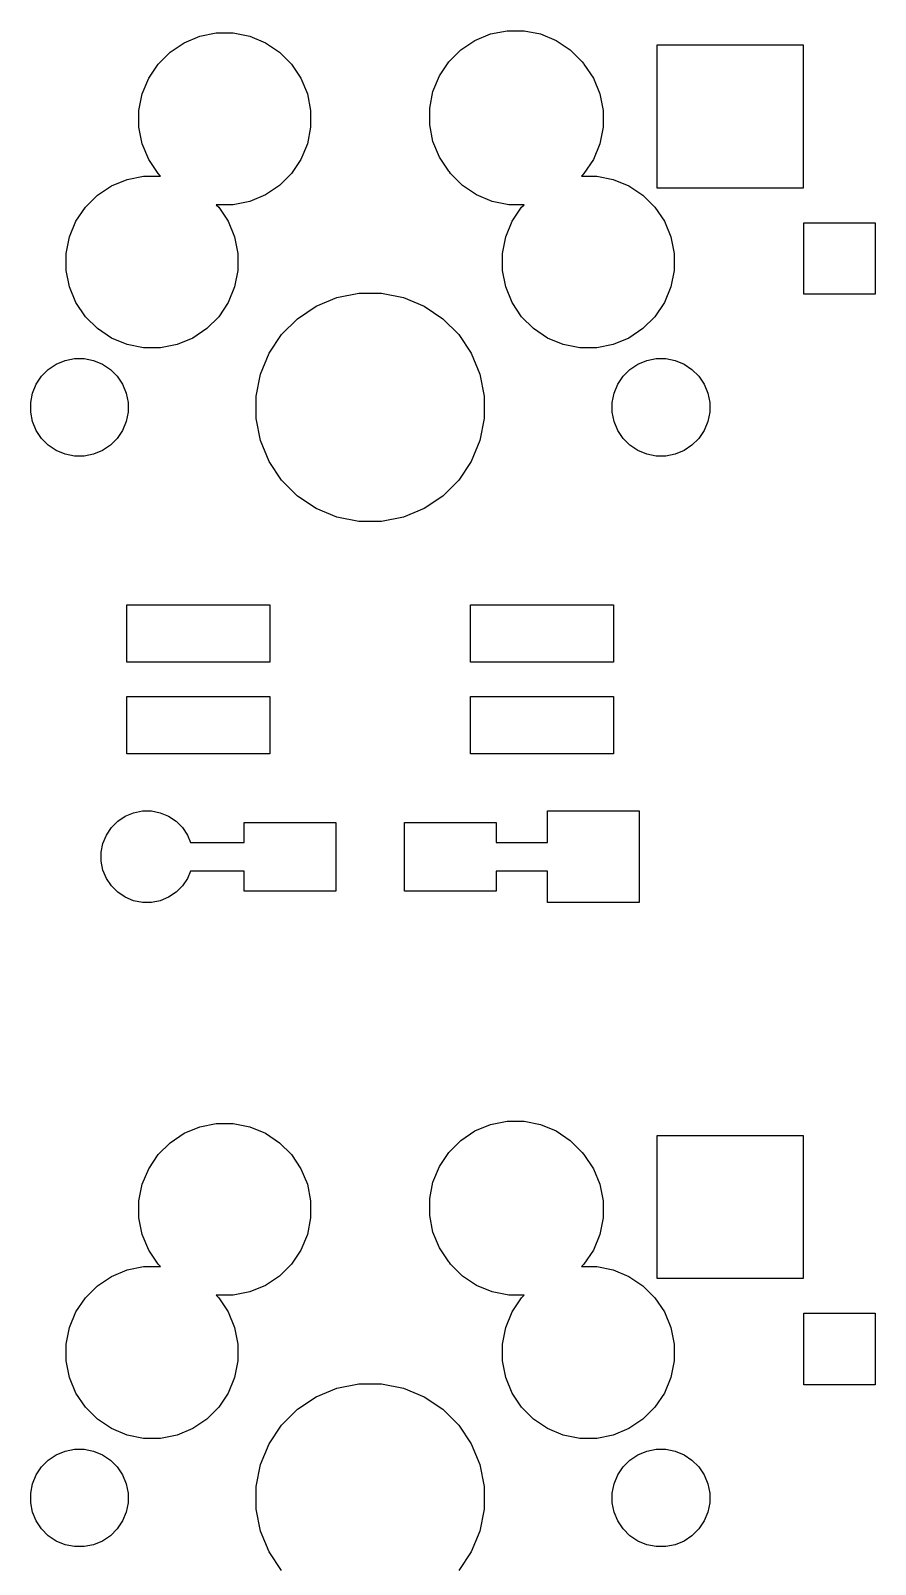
# Model space of a CAD drawing. Extents: x -9 to 124, y -88 to 15.
# Drawn here: x 89.32 to 104.08, y -42.26 to -15.47 of the extents above; entities that cross this region are included whole.
import ezdxf

# ---------------------------------------------------------------- set-up
doc = ezdxf.new("R2010")
doc.units = 0
doc.layers.add('BLACK', color=7, linetype='CONTINUOUS')

msp = doc.modelspace()

# ---------------------------------------------------------------- linework, layer by layer
at = {"layer": 'BLACK', "linetype": 'CONTINUOUS'}
for p, q in [((92.2725, -15.5676), (92.5623, -15.51)), ((92.5623, -15.51), (92.8577, -15.51)), ((92.8577, -15.51), (93.1475, -15.5676)), ((97.0795, -15.6407), (97.3525, -15.5276)), ((97.3525, -15.5276), (97.6423, -15.47)), ((97.6423, -15.47), (97.9377, -15.47)), ((97.9377, -15.47), (98.2275, -15.5276)), ((98.2275, -15.5276), (98.5005, -15.6407)), ((91.7538, -15.8449), (91.9995, -15.6807)), ((91.9995, -15.6807), (92.2725, -15.5676)), ((93.1475, -15.5676), (93.4205, -15.6807)), ((93.4205, -15.6807), (93.6662, -15.8449)), ((96.6249, -16.0138), (96.8338, -15.8049)), ((96.8338, -15.8049), (97.0795, -15.6407)), ((98.5005, -15.6407), (98.7462, -15.8049)), ((98.7462, -15.8049), (98.9551, -16.0138)), ((100.265, -18.22), (100.265, -15.72)), ((100.265, -15.72), (102.815, -15.72)), ((102.815, -15.72), (102.815, -18.22)), ((91.3807, -16.2995), (91.5449, -16.0538)), ((91.5449, -16.0538), (91.7538, -15.8449)), ((93.6662, -15.8449), (93.8751, -16.0538)), ((93.8751, -16.0538), (94.0393, -16.2995)), ((96.4607, -16.2595), (96.6249, -16.0138)), ((98.9551, -16.0138), (98.9753, -16.0439)), ((98.9753, -16.0439), (98.9851, -16.0538)), ((98.9851, -16.0538), (99.1493, -16.2995)), ((91.2676, -16.5725), (91.3807, -16.2995)), ((94.0393, -16.2995), (94.1524, -16.5725)), ((96.3476, -16.5325), (96.4607, -16.2595)), ((99.1493, -16.2995), (99.2624, -16.5725)), ((91.21, -16.8623), (91.2676, -16.5725)), ((94.1524, -16.5725), (94.21, -16.8623)), ((96.29, -16.8223), (96.3476, -16.5325)), ((99.2624, -16.5725), (99.32, -16.8623)), ((91.21, -17.1577), (91.21, -16.8623)), ((94.21, -16.8623), (94.21, -17.1577)), ((96.29, -17.1177), (96.29, -16.8223)), ((99.32, -16.8623), (99.32, -17.1577)), ((96.3476, -17.4075), (96.29, -17.1177)), ((91.2676, -17.4475), (91.21, -17.1577)), ((94.21, -17.1577), (94.1524, -17.4475)), ((96.4607, -17.6805), (96.3476, -17.4075)), ((99.32, -17.1577), (99.2624, -17.4475)), ((91.3807, -17.7205), (91.2676, -17.4475)), ((94.1524, -17.4475), (94.0393, -17.7205)), ((96.6249, -17.9262), (96.4607, -17.6805)), ((99.2624, -17.4475), (99.1493, -17.7205)), ((91.5449, -17.9662), (91.3807, -17.7205)), ((94.0393, -17.7205), (93.8751, -17.9662)), ((96.6347, -17.9361), (96.6249, -17.9262)), ((96.6549, -17.9662), (96.6347, -17.9361)), ((99.1493, -17.7205), (98.9851, -17.9662)), ((90.4838, -18.3449), (90.7295, -18.1807)), ((90.7295, -18.1807), (91.0025, -18.0676)), ((91.0025, -18.0676), (91.2923, -18.01)), ((91.2923, -18.01), (91.5877, -18.01)), ((91.5889, -18.0102), (91.5449, -17.9662)), ((91.5877, -18.01), (91.5889, -18.0102)), ((93.6662, -18.1751), (93.4205, -18.3393)), ((93.8751, -17.9662), (93.6662, -18.1751)), ((96.8638, -18.1751), (96.6549, -17.9662)), ((97.1095, -18.3393), (96.8638, -18.1751)), ((98.9851, -17.9662), (98.9413, -18.01)), ((98.9413, -18.01), (99.2077, -18.01)), ((99.2077, -18.01), (99.4975, -18.0676)), ((99.4975, -18.0676), (99.7705, -18.1807)), ((99.7705, -18.1807), (100.016, -18.3449)), ((90.2749, -18.5538), (90.4838, -18.3449)), ((93.1475, -18.4524), (92.8577, -18.51)), ((93.4205, -18.3393), (93.1475, -18.4524)), ((97.3825, -18.4524), (97.1095, -18.3393)), ((97.6723, -18.51), (97.3825, -18.4524)), ((100.016, -18.3449), (100.225, -18.5538)), ((102.815, -18.22), (100.265, -18.22)), ((90.1107, -18.7995), (90.2749, -18.5538)), ((92.5623, -18.51), (92.5611, -18.5098)), ((92.5611, -18.5098), (92.6051, -18.5538)), ((92.8577, -18.51), (92.5623, -18.51)), ((92.6051, -18.5538), (92.7693, -18.7995)), ((97.9387, -18.51), (97.6723, -18.51)), ((97.7307, -18.7995), (97.8949, -18.5538)), ((97.8949, -18.5538), (97.9387, -18.51)), ((100.225, -18.5538), (100.389, -18.7995)), ((89.9976, -19.0725), (90.1107, -18.7995)), ((92.7693, -18.7995), (92.8824, -19.0725)), ((97.6176, -19.0725), (97.7307, -18.7995)), ((100.389, -18.7995), (100.502, -19.0725)), ((102.825, -20.075), (102.825, -18.825)), ((102.825, -18.825), (104.075, -18.825)), ((104.075, -18.825), (104.075, -20.075)), ((89.94, -19.3623), (89.9976, -19.0725)), ((92.8824, -19.0725), (92.94, -19.3623)), ((97.56, -19.3623), (97.6176, -19.0725)), ((100.502, -19.0725), (100.56, -19.3623)), ((89.94, -19.6577), (89.94, -19.3623)), ((92.94, -19.3623), (92.94, -19.6577)), ((97.56, -19.6577), (97.56, -19.3623)), ((100.56, -19.3623), (100.56, -19.6577)), ((89.9976, -19.9475), (89.94, -19.6577)), ((92.94, -19.6577), (92.8824, -19.9475)), ((97.6176, -19.9475), (97.56, -19.6577)), ((100.56, -19.6577), (100.502, -19.9475)), ((90.1107, -20.2205), (89.9976, -19.9475)), ((92.8824, -19.9475), (92.7693, -20.2205)), ((94.6684, -20.1327), (95.0536, -20.0561)), ((95.0536, -20.0561), (95.4464, -20.0561)), ((95.4464, -20.0561), (95.8316, -20.1327)), ((97.7307, -20.2205), (97.6176, -19.9475)), ((100.502, -19.9475), (100.389, -20.2205)), ((104.075, -20.075), (102.825, -20.075)), ((90.2749, -20.4662), (90.1107, -20.2205)), ((92.7693, -20.2205), (92.6051, -20.4662)), ((93.979, -20.5012), (94.3055, -20.283)), ((94.3055, -20.283), (94.6684, -20.1327)), ((95.8316, -20.1327), (96.1945, -20.283)), ((96.1945, -20.283), (96.521, -20.5012)), ((97.8949, -20.4662), (97.7307, -20.2205)), ((100.389, -20.2205), (100.225, -20.4662)), ((90.4838, -20.6751), (90.2749, -20.4662)), ((92.6051, -20.4662), (92.3962, -20.6751)), ((93.7012, -20.779), (93.979, -20.5012)), ((96.521, -20.5012), (96.7988, -20.779)), ((98.1038, -20.6751), (97.8949, -20.4662)), ((100.225, -20.4662), (100.016, -20.6751)), ((90.7295, -20.8393), (90.4838, -20.6751)), ((91.0025, -20.9524), (90.7295, -20.8393)), ((92.1505, -20.8393), (91.8775, -20.9524)), ((92.3962, -20.6751), (92.1505, -20.8393)), ((93.483, -21.1055), (93.7012, -20.779)), ((96.7988, -20.779), (97.017, -21.1055)), ((98.3495, -20.8393), (98.1038, -20.6751)), ((98.6225, -20.9524), (98.3495, -20.8393)), ((99.7705, -20.8393), (99.4975, -20.9524)), ((100.016, -20.6751), (99.7705, -20.8393)), ((91.2923, -21.01), (91.0025, -20.9524)), ((91.5877, -21.01), (91.2923, -21.01)), ((91.8775, -20.9524), (91.5877, -21.01)), ((93.3327, -21.4684), (93.483, -21.1055)), ((97.017, -21.1055), (97.1673, -21.4684)), ((98.9123, -21.01), (98.6225, -20.9524)), ((99.2077, -21.01), (98.9123, -21.01)), ((99.4975, -20.9524), (99.2077, -21.01)), ((89.5091, -21.5076), (89.6276, -21.3891)), ((89.6276, -21.3891), (89.7669, -21.2959)), ((89.7669, -21.2959), (89.9218, -21.2318)), ((89.9218, -21.2318), (90.0862, -21.1991)), ((90.0862, -21.1991), (90.2538, -21.1991)), ((90.2538, -21.1991), (90.4182, -21.2318)), ((90.4182, -21.2318), (90.5731, -21.2959)), ((90.5731, -21.2959), (90.7124, -21.3891)), ((90.7124, -21.3891), (90.8309, -21.5076)), ((99.6691, -21.5076), (99.7876, -21.3891)), ((99.7876, -21.3891), (99.9269, -21.2959)), ((99.9269, -21.2959), (100.082, -21.2318)), ((100.082, -21.2318), (100.246, -21.1991)), ((100.246, -21.1991), (100.414, -21.1991)), ((100.414, -21.1991), (100.578, -21.2318)), ((100.578, -21.2318), (100.733, -21.2959)), ((100.733, -21.2959), (100.872, -21.3891)), ((100.872, -21.3891), (100.991, -21.5076)), ((89.3518, -21.8018), (89.4159, -21.6469)), ((89.4159, -21.6469), (89.5091, -21.5076)), ((90.8309, -21.5076), (90.9241, -21.6469)), ((90.9241, -21.6469), (90.9882, -21.8018)), ((93.2561, -21.8536), (93.3327, -21.4684)), ((97.1673, -21.4684), (97.2439, -21.8536)), ((99.5118, -21.8018), (99.5759, -21.6469)), ((99.5759, -21.6469), (99.6691, -21.5076)), ((100.991, -21.5076), (101.084, -21.6469)), ((101.084, -21.6469), (101.148, -21.8018)), ((89.3191, -21.9662), (89.3518, -21.8018)), ((89.3191, -22.1338), (89.3191, -21.9662)), ((90.9882, -21.8018), (91.0209, -21.9662)), ((91.0209, -21.9662), (91.0209, -22.1338)), ((93.2561, -22.2464), (93.2561, -21.8536)), ((97.2439, -21.8536), (97.2439, -22.2464)), ((99.4791, -21.9662), (99.5118, -21.8018)), ((99.4791, -22.1338), (99.4791, -21.9662)), ((101.148, -21.8018), (101.181, -21.9662)), ((101.181, -21.9662), (101.181, -22.1338)), ((89.3518, -22.2982), (89.3191, -22.1338)), ((91.0209, -22.1338), (90.9882, -22.2982)), ((99.5118, -22.2982), (99.4791, -22.1338)), ((101.181, -22.1338), (101.148, -22.2982)), ((89.4159, -22.4531), (89.3518, -22.2982)), ((89.5091, -22.5924), (89.4159, -22.4531)), ((90.9241, -22.4531), (90.8309, -22.5924)), ((90.9882, -22.2982), (90.9241, -22.4531)), ((93.3327, -22.6316), (93.2561, -22.2464)), ((97.2439, -22.2464), (97.1673, -22.6316)), ((99.5759, -22.4531), (99.5118, -22.2982)), ((99.6691, -22.5924), (99.5759, -22.4531)), ((101.084, -22.4531), (100.991, -22.5924)), ((101.148, -22.2982), (101.084, -22.4531)), ((89.6276, -22.7109), (89.5091, -22.5924)), ((89.7669, -22.8041), (89.6276, -22.7109)), ((90.7124, -22.7109), (90.5731, -22.8041)), ((90.8309, -22.5924), (90.7124, -22.7109)), ((93.483, -22.9945), (93.3327, -22.6316)), ((97.1673, -22.6316), (97.017, -22.9945)), ((99.7876, -22.7109), (99.6691, -22.5924)), ((99.9269, -22.8041), (99.7876, -22.7109)), ((100.872, -22.7109), (100.733, -22.8041)), ((100.991, -22.5924), (100.872, -22.7109)), ((89.9218, -22.8682), (89.7669, -22.8041)), ((90.0862, -22.9009), (89.9218, -22.8682)), ((90.2538, -22.9009), (90.0862, -22.9009)), ((90.4182, -22.8682), (90.2538, -22.9009)), ((90.5731, -22.8041), (90.4182, -22.8682)), ((93.7012, -23.321), (93.483, -22.9945)), ((97.017, -22.9945), (96.7988, -23.321)), ((100.082, -22.8682), (99.9269, -22.8041)), ((100.246, -22.9009), (100.082, -22.8682)), ((100.414, -22.9009), (100.246, -22.9009)), ((100.578, -22.8682), (100.414, -22.9009)), ((100.733, -22.8041), (100.578, -22.8682)), ((93.979, -23.5988), (93.7012, -23.321)), ((96.7988, -23.321), (96.521, -23.5988)), ((94.3055, -23.817), (93.979, -23.5988)), ((94.6684, -23.9673), (94.3055, -23.817)), ((96.1945, -23.817), (95.8316, -23.9673)), ((96.521, -23.5988), (96.1945, -23.817)), ((95.0536, -24.0439), (94.6684, -23.9673)), ((95.4464, -24.0439), (95.0536, -24.0439)), ((95.8316, -23.9673), (95.4464, -24.0439)), ((91, -26.5), (91, -25.5)), ((91, -25.5), (93.5, -25.5)), ((93.5, -25.5), (93.5, -26.5)), ((97, -26.5), (97, -25.5)), ((97, -25.5), (99.5, -25.5)), ((99.5, -25.5), (99.5, -26.5)), ((93.5, -26.5), (91, -26.5)), ((99.5, -26.5), (97, -26.5)), ((91, -28.1), (91, -27.1)), ((91, -27.1), (93.5, -27.1)), ((93.5, -27.1), (93.5, -28.1)), ((97, -28.1), (97, -27.1)), ((97, -27.1), (99.5, -27.1)), ((99.5, -27.1), (99.5, -28.1)), ((93.5, -28.1), (91, -28.1)), ((99.5, -28.1), (97, -28.1)), ((90.84, -29.2786), (90.9711, -29.191)), ((90.9711, -29.191), (91.1166, -29.1307)), ((91.1166, -29.1307), (91.2712, -29.1)), ((91.2712, -29.1), (91.4288, -29.1)), ((91.4288, -29.1), (91.5834, -29.1307)), ((91.5834, -29.1307), (91.7289, -29.191)), ((91.7289, -29.191), (91.86, -29.2786)), ((98.35, -29.65), (98.35, -29.1)), ((98.35, -29.1), (99.95, -29.1)), ((99.95, -29.1), (99.95, -30.7)), ((90.641, -29.5211), (90.7286, -29.39)), ((90.7286, -29.39), (90.84, -29.2786)), ((91.86, -29.2786), (91.9714, -29.39)), ((91.9714, -29.39), (92.059, -29.5211)), ((93.05, -29.65), (93.05, -29.3)), ((93.05, -29.3), (94.65, -29.3)), ((94.65, -29.3), (94.65, -30.5)), ((95.85, -30.5), (95.85, -29.3)), ((95.85, -29.3), (97.45, -29.3)), ((97.45, -29.3), (97.45, -29.65)), ((90.55, -29.8212), (90.5807, -29.6666)), ((90.5807, -29.6666), (90.641, -29.5211)), ((92.059, -29.5211), (92.1124, -29.65)), ((92.1124, -29.65), (93.05, -29.65)), ((97.45, -29.65), (98.35, -29.65)), ((90.55, -29.9788), (90.55, -29.8212)), ((90.5807, -30.1334), (90.55, -29.9788)), ((90.641, -30.2789), (90.5807, -30.1334)), ((92.1124, -30.15), (92.059, -30.2789)), ((93.05, -30.15), (92.1124, -30.15)), ((93.05, -30.5), (93.05, -30.15)), ((98.35, -30.15), (97.45, -30.15)), ((97.45, -30.15), (97.45, -30.5)), ((98.35, -30.7), (98.35, -30.15)), ((90.7286, -30.41), (90.641, -30.2789)), ((90.84, -30.5214), (90.7286, -30.41)), ((90.9711, -30.609), (90.84, -30.5214)), ((91.86, -30.5214), (91.7289, -30.609)), ((91.9714, -30.41), (91.86, -30.5214)), ((92.059, -30.2789), (91.9714, -30.41)), ((94.65, -30.5), (93.05, -30.5)), ((97.45, -30.5), (95.85, -30.5)), ((91.1166, -30.6693), (90.9711, -30.609)), ((91.2712, -30.7), (91.1166, -30.6693)), ((91.4288, -30.7), (91.2712, -30.7)), ((91.5834, -30.6693), (91.4288, -30.7)), ((91.7289, -30.609), (91.5834, -30.6693)), ((99.95, -30.7), (98.35, -30.7)), ((97.3525, -34.5776), (97.6423, -34.52)), ((97.6423, -34.52), (97.9377, -34.52)), ((97.9377, -34.52), (98.2275, -34.5776)), ((91.7538, -34.8949), (91.9995, -34.7307)), ((91.9995, -34.7307), (92.2725, -34.6176)), ((92.2725, -34.6176), (92.5623, -34.56)), ((92.5623, -34.56), (92.8577, -34.56)), ((92.8577, -34.56), (93.1475, -34.6176)), ((93.1475, -34.6176), (93.4205, -34.7307)), ((93.4205, -34.7307), (93.6662, -34.8949)), ((96.8338, -34.8549), (97.0795, -34.6907)), ((97.0795, -34.6907), (97.3525, -34.5776)), ((98.2275, -34.5776), (98.5005, -34.6907)), ((98.5005, -34.6907), (98.7462, -34.8549)), ((100.265, -37.27), (100.265, -34.77)), ((100.265, -34.77), (102.815, -34.77)), ((102.815, -34.77), (102.815, -37.27)), ((91.5449, -35.1038), (91.7538, -34.8949)), ((93.6662, -34.8949), (93.8751, -35.1038)), ((96.4607, -35.3095), (96.6249, -35.0638)), ((96.6249, -35.0638), (96.8338, -34.8549)), ((98.7462, -34.8549), (98.9551, -35.0638)), ((98.9551, -35.0638), (98.9753, -35.0939)), ((98.9753, -35.0939), (98.9851, -35.1038)), ((91.2676, -35.6225), (91.3807, -35.3495)), ((91.3807, -35.3495), (91.5449, -35.1038)), ((93.8751, -35.1038), (94.0393, -35.3495)), ((94.0393, -35.3495), (94.1524, -35.6225)), ((96.3476, -35.5825), (96.4607, -35.3095)), ((98.9851, -35.1038), (99.1493, -35.3495)), ((99.1493, -35.3495), (99.2624, -35.6225)), ((91.21, -35.9123), (91.2676, -35.6225)), ((94.1524, -35.6225), (94.21, -35.9123)), ((96.29, -35.8723), (96.3476, -35.5825)), ((99.2624, -35.6225), (99.32, -35.9123)), ((96.29, -36.1677), (96.29, -35.8723)), ((91.21, -36.2077), (91.21, -35.9123)), ((94.21, -35.9123), (94.21, -36.2077)), ((99.32, -35.9123), (99.32, -36.2077)), ((91.2676, -36.4975), (91.21, -36.2077)), ((94.21, -36.2077), (94.1524, -36.4975)), ((96.3476, -36.4575), (96.29, -36.1677)), ((99.32, -36.2077), (99.2624, -36.4975)), ((91.3807, -36.7705), (91.2676, -36.4975)), ((94.1524, -36.4975), (94.0393, -36.7705)), ((96.4607, -36.7305), (96.3476, -36.4575)), ((99.2624, -36.4975), (99.1493, -36.7705)), ((91.5449, -37.0162), (91.3807, -36.7705)), ((94.0393, -36.7705), (93.8751, -37.0162)), ((96.6249, -36.9762), (96.4607, -36.7305)), ((99.1493, -36.7705), (98.9851, -37.0162)), ((90.4838, -37.3949), (90.7295, -37.2307)), ((90.7295, -37.2307), (91.0025, -37.1176)), ((91.0025, -37.1176), (91.2923, -37.06)), ((91.2923, -37.06), (91.5877, -37.06)), ((91.5889, -37.0602), (91.5449, -37.0162)), ((91.5877, -37.06), (91.5889, -37.0602)), ((93.6662, -37.2251), (93.4205, -37.3893)), ((93.8751, -37.0162), (93.6662, -37.2251)), ((96.6347, -36.9861), (96.6249, -36.9762)), ((96.6549, -37.0162), (96.6347, -36.9861)), ((96.8638, -37.2251), (96.6549, -37.0162)), ((97.1095, -37.3893), (96.8638, -37.2251)), ((98.9851, -37.0162), (98.9413, -37.06)), ((98.9413, -37.06), (99.2077, -37.06)), ((99.2077, -37.06), (99.4975, -37.1176)), ((99.4975, -37.1176), (99.7705, -37.2307)), ((99.7705, -37.2307), (100.016, -37.3949)), ((90.2749, -37.6038), (90.4838, -37.3949)), ((93.1475, -37.5024), (92.8577, -37.56)), ((93.4205, -37.3893), (93.1475, -37.5024)), ((97.3825, -37.5024), (97.1095, -37.3893)), ((97.6723, -37.56), (97.3825, -37.5024)), ((100.016, -37.3949), (100.225, -37.6038)), ((102.815, -37.27), (100.265, -37.27)), ((90.1107, -37.8495), (90.2749, -37.6038)), ((92.5623, -37.56), (92.5611, -37.5598)), ((92.5611, -37.5598), (92.6051, -37.6038)), ((92.8577, -37.56), (92.5623, -37.56)), ((92.6051, -37.6038), (92.7693, -37.8495)), ((97.9387, -37.56), (97.6723, -37.56)), ((97.7307, -37.8495), (97.8949, -37.6038)), ((97.8949, -37.6038), (97.9387, -37.56)), ((100.225, -37.6038), (100.389, -37.8495)), ((89.9976, -38.1225), (90.1107, -37.8495)), ((92.7693, -37.8495), (92.8824, -38.1225)), ((97.6176, -38.1225), (97.7307, -37.8495)), ((100.389, -37.8495), (100.502, -38.1225)), ((102.825, -39.125), (102.825, -37.875)), ((102.825, -37.875), (104.075, -37.875)), ((104.075, -37.875), (104.075, -39.125)), ((89.94, -38.4123), (89.9976, -38.1225)), ((92.8824, -38.1225), (92.94, -38.4123)), ((97.56, -38.4123), (97.6176, -38.1225)), ((100.502, -38.1225), (100.56, -38.4123)), ((89.94, -38.7077), (89.94, -38.4123)), ((92.94, -38.4123), (92.94, -38.7077)), ((97.56, -38.7077), (97.56, -38.4123)), ((100.56, -38.4123), (100.56, -38.7077)), ((89.9976, -38.9975), (89.94, -38.7077)), ((92.94, -38.7077), (92.8824, -38.9975)), ((97.6176, -38.9975), (97.56, -38.7077)), ((100.56, -38.7077), (100.502, -38.9975)), ((90.1107, -39.2705), (89.9976, -38.9975)), ((92.8824, -38.9975), (92.7693, -39.2705)), ((94.6684, -39.1827), (95.0536, -39.1061)), ((95.0536, -39.1061), (95.4464, -39.1061)), ((95.4464, -39.1061), (95.8316, -39.1827)), ((97.7307, -39.2705), (97.6176, -38.9975)), ((100.502, -38.9975), (100.389, -39.2705)), ((90.2749, -39.5162), (90.1107, -39.2705)), ((92.7693, -39.2705), (92.6051, -39.5162)), ((93.979, -39.5512), (94.3055, -39.333)), ((94.3055, -39.333), (94.6684, -39.1827)), ((95.8316, -39.1827), (96.1945, -39.333)), ((96.1945, -39.333), (96.521, -39.5512)), ((97.8949, -39.5162), (97.7307, -39.2705)), ((100.389, -39.2705), (100.225, -39.5162)), ((104.075, -39.125), (102.825, -39.125)), ((90.4838, -39.7251), (90.2749, -39.5162)), ((92.6051, -39.5162), (92.3962, -39.7251)), ((93.7012, -39.829), (93.979, -39.5512)), ((96.521, -39.5512), (96.7988, -39.829)), ((98.1038, -39.7251), (97.8949, -39.5162)), ((100.225, -39.5162), (100.016, -39.7251)), ((90.7295, -39.8893), (90.4838, -39.7251)), ((91.0025, -40.0024), (90.7295, -39.8893)), ((92.1505, -39.8893), (91.8775, -40.0024)), ((92.3962, -39.7251), (92.1505, -39.8893)), ((93.483, -40.1555), (93.7012, -39.829)), ((96.7988, -39.829), (97.017, -40.1555)), ((98.3495, -39.8893), (98.1038, -39.7251)), ((98.6225, -40.0024), (98.3495, -39.8893)), ((99.7705, -39.8893), (99.4975, -40.0024)), ((100.016, -39.7251), (99.7705, -39.8893)), ((91.2923, -40.06), (91.0025, -40.0024)), ((91.5877, -40.06), (91.2923, -40.06)), ((91.8775, -40.0024), (91.5877, -40.06)), ((93.3327, -40.5184), (93.483, -40.1555)), ((97.017, -40.1555), (97.1673, -40.5184)), ((98.9123, -40.06), (98.6225, -40.0024)), ((99.2077, -40.06), (98.9123, -40.06)), ((99.4975, -40.0024), (99.2077, -40.06)), ((89.5091, -40.5576), (89.6276, -40.4391)), ((89.6276, -40.4391), (89.7669, -40.3459)), ((89.7669, -40.3459), (89.9218, -40.2818)), ((89.9218, -40.2818), (90.0862, -40.2491)), ((90.0862, -40.2491), (90.2538, -40.2491)), ((90.2538, -40.2491), (90.4182, -40.2818)), ((90.4182, -40.2818), (90.5731, -40.3459)), ((90.5731, -40.3459), (90.7124, -40.4391)), ((90.7124, -40.4391), (90.8309, -40.5576)), ((99.6691, -40.5576), (99.7876, -40.4391)), ((99.7876, -40.4391), (99.9269, -40.3459)), ((99.9269, -40.3459), (100.082, -40.2818)), ((100.082, -40.2818), (100.246, -40.2491)), ((100.246, -40.2491), (100.414, -40.2491)), ((100.414, -40.2491), (100.578, -40.2818)), ((100.578, -40.2818), (100.733, -40.3459)), ((100.733, -40.3459), (100.872, -40.4391)), ((100.872, -40.4391), (100.991, -40.5576)), ((89.3518, -40.8518), (89.4159, -40.6969)), ((89.4159, -40.6969), (89.5091, -40.5576)), ((90.8309, -40.5576), (90.9241, -40.6969)), ((90.9241, -40.6969), (90.9882, -40.8518)), ((93.2561, -40.9036), (93.3327, -40.5184)), ((97.1673, -40.5184), (97.2439, -40.9036)), ((99.5118, -40.8518), (99.5759, -40.6969)), ((99.5759, -40.6969), (99.6691, -40.5576)), ((100.991, -40.5576), (101.084, -40.6969)), ((101.084, -40.6969), (101.148, -40.8518)), ((89.3191, -41.0162), (89.3518, -40.8518)), ((90.9882, -40.8518), (91.0209, -41.0162)), ((93.2561, -41.2964), (93.2561, -40.9036)), ((97.2439, -40.9036), (97.2439, -41.2964)), ((99.4791, -41.0162), (99.5118, -40.8518)), ((101.148, -40.8518), (101.181, -41.0162)), ((89.3191, -41.1838), (89.3191, -41.0162)), ((89.3518, -41.3482), (89.3191, -41.1838)), ((91.0209, -41.1838), (90.9882, -41.3482)), ((91.0209, -41.0162), (91.0209, -41.1838)), ((99.4791, -41.1838), (99.4791, -41.0162)), ((99.5118, -41.3482), (99.4791, -41.1838)), ((101.181, -41.1838), (101.148, -41.3482)), ((101.181, -41.0162), (101.181, -41.1838)), ((89.4159, -41.5031), (89.3518, -41.3482)), ((89.5091, -41.6424), (89.4159, -41.5031)), ((90.9241, -41.5031), (90.8309, -41.6424)), ((90.9882, -41.3482), (90.9241, -41.5031)), ((93.3327, -41.6816), (93.2561, -41.2964)), ((97.2439, -41.2964), (97.1673, -41.6816)), ((99.5759, -41.5031), (99.5118, -41.3482)), ((99.6691, -41.6424), (99.5759, -41.5031)), ((101.084, -41.5031), (100.991, -41.6424)), ((101.148, -41.3482), (101.084, -41.5031)), ((89.6276, -41.7609), (89.5091, -41.6424)), ((89.7669, -41.8541), (89.6276, -41.7609)), ((90.7124, -41.7609), (90.5731, -41.8541)), ((90.8309, -41.6424), (90.7124, -41.7609)), ((93.483, -42.0445), (93.3327, -41.6816)), ((97.1673, -41.6816), (97.017, -42.0445)), ((99.7876, -41.7609), (99.6691, -41.6424)), ((99.9269, -41.8541), (99.7876, -41.7609)), ((100.872, -41.7609), (100.733, -41.8541)), ((100.991, -41.6424), (100.872, -41.7609)), ((89.9218, -41.9182), (89.7669, -41.8541)), ((90.0862, -41.9509), (89.9218, -41.9182)), ((90.2538, -41.9509), (90.0862, -41.9509)), ((90.4182, -41.9182), (90.2538, -41.9509)), ((90.5731, -41.8541), (90.4182, -41.9182)), ((93.7012, -42.371), (93.483, -42.0445)), ((97.017, -42.0445), (96.7988, -42.371)), ((100.082, -41.9182), (99.9269, -41.8541)), ((100.246, -41.9509), (100.082, -41.9182)), ((100.414, -41.9509), (100.246, -41.9509)), ((100.578, -41.9182), (100.414, -41.9509)), ((100.733, -41.8541), (100.578, -41.9182))]:
    msp.add_line(p, q, dxfattribs=at)

doc.saveas('drawing.dxf')
